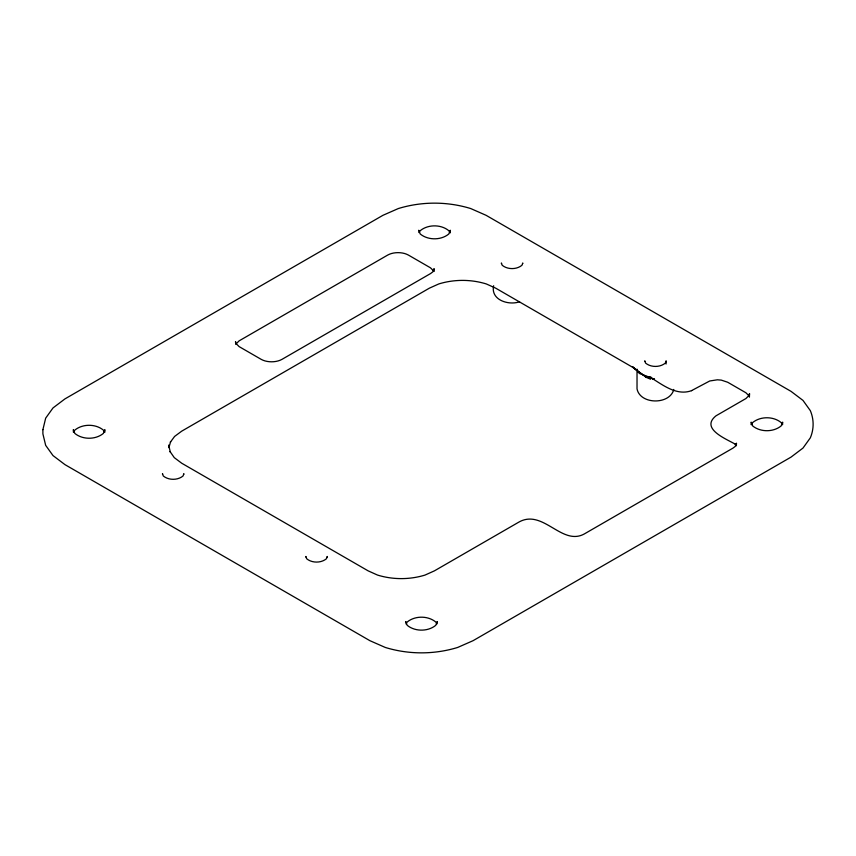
<?xml version="1.0" encoding="UTF-8"?>
<svg xmlns="http://www.w3.org/2000/svg" width="856" height="856" viewBox="0 0 856 856"><rect width="100%" height="100%" fill="white"/><g stroke="black" fill="none" stroke-linecap="round" stroke-linejoin="round"><path stroke-width="1.28" d="M637.025 369.129L637.025 388.87C640.16 404.792 669.927 404.952 673.79 389.448M183.773 474.278L183.869 473.7L183.056 475.979C177.716 480.419 168.632 480.419 163.293 475.979L162.48 473.7L162.576 474.278M327.153 557.063L327.249 556.475L326.436 558.754C321.096 563.195 312.012 563.195 306.673 558.754L305.86 556.475L305.956 557.063M437.149 622.162L437.245 621.574L435.758 625.319C427.979 631.739 414.978 631.739 407.21 625.319L405.723 621.574L405.819 622.162M522.674 263.573L522.77 262.985L521.957 265.264C516.617 269.704 507.533 269.704 502.194 265.264L501.381 262.985L501.477 263.573M691.488 390.657L709.731 380.984L717.339 379.807L721.276 380.107L727.686 382.247L745.94 392.786L749.3 396.168L749.503 393.567L749.407 397.163M169.049 447.121L170.612 441.696L170.355 442.188L174.592 436.442L181.729 431.146L429.38 288.162L438.807 283.935C454.204 279.216 470.875 279.216 486.272 283.935L495.699 288.162L634.007 368.069L632.391 366.657C638.512 371.718 645.585 378.031 654.476 378.898M73.873 431.499L73.605 432.002L74.825 430.108C82.604 423.688 95.605 423.688 103.373 430.108L104.593 432.002L104.325 431.499M235.635 342.229L235.539 341.64L235.742 344.24L239.113 340.859L387.704 255.067C393.482 251.835 402.63 251.835 408.398 255.067L430.525 267.842L433.896 271.234M419.29 232.072L419.023 232.575L420.243 230.681C428.021 224.261 441.022 224.261 448.79 230.681L450.01 232.575M749.032 395.654L749.3 395.151L745.94 398.532L715.99 415.823C699.801 428.803 726.937 439.214 735.229 444.168L734.844 443.825M751.675 423.966L751.408 424.48L752.627 422.586C760.395 416.155 773.396 416.155 781.175 422.586L782.395 424.48L782.127 423.966M405.99 623.896L407.21 622.002C414.978 615.582 427.979 615.582 435.758 622.002L436.977 623.896L436.71 623.393M691.776 390.582C677.642 395.911 664.374 386.152 653.085 379.026L650.581 376.875L648.944 376.993L639.56 373.548L637.688 371.75A2.761 2.172 -25.5 0 0 636.554 370.081L632.894 367.374M519.571 301.761C508.796 305.678 490.381 300.049 493.645 285.722M649.297 377.485L650.218 377.517L648.944 376.993L650.25 377.988A2.761 0.599 -81 0 1 650.56 379.187L646.109 377.325L635.013 368.85L636.072 369.856M653.963 379.112L652.251 378.566L653.085 379.026M236.01 343.727L235.742 343.224L239.113 346.605L261.24 359.381C267.008 362.612 276.156 362.612 281.934 359.381L430.525 273.588L432.858 271.844L434.099 268.624L434.003 271.224M644.857 361.403L644.761 360.815L645.574 363.094C650.913 367.534 659.997 367.534 665.337 363.094L666.15 360.815L666.054 364.014M418.851 230.831L418.755 230.253L420.243 233.998C428.021 240.418 441.022 240.418 448.79 233.998L450.277 230.253L450.181 232.843M168.835 447.624L168.707 445.099L170.28 452L170.012 451.497L174.271 457.628L181.729 463.235L368.123 570.845L377.55 575.082C392.947 579.79 409.617 579.79 425.015 575.082L434.441 570.845L518.511 522.31C542.832 508.068 561.686 546.363 584.306 533.951L732.897 448.159L735.229 446.415L736.47 443.205L736.374 445.794M782.566 424.737L782.662 422.147L781.175 425.892C773.396 432.312 760.395 432.312 752.627 425.892L751.14 422.147L751.236 424.737M104.764 432.269L104.86 429.669L103.373 433.414C95.605 439.845 82.604 439.845 74.825 433.414L73.338 429.669L73.434 432.269M42.896 429.669L42.896 433.853L45.668 445.355L52.997 455.574L64.97 464.637L369.92 640.695L385.307 647.457C408.772 654.647 434.195 654.647 457.66 647.457L473.047 640.695L791.03 457.115L803.003 448.052L810.332 437.833C814.045 429.027 814.045 419.44 810.332 410.645L803.003 400.426L791.03 391.363L486.08 215.305L470.693 208.543C447.228 201.353 421.805 201.353 398.34 208.543L382.953 215.305L64.97 398.885L52.997 407.948L45.668 418.167L42.896 429.669M647.329 377.389L645.542 376.683L647.329 377.389"/></g></svg>
